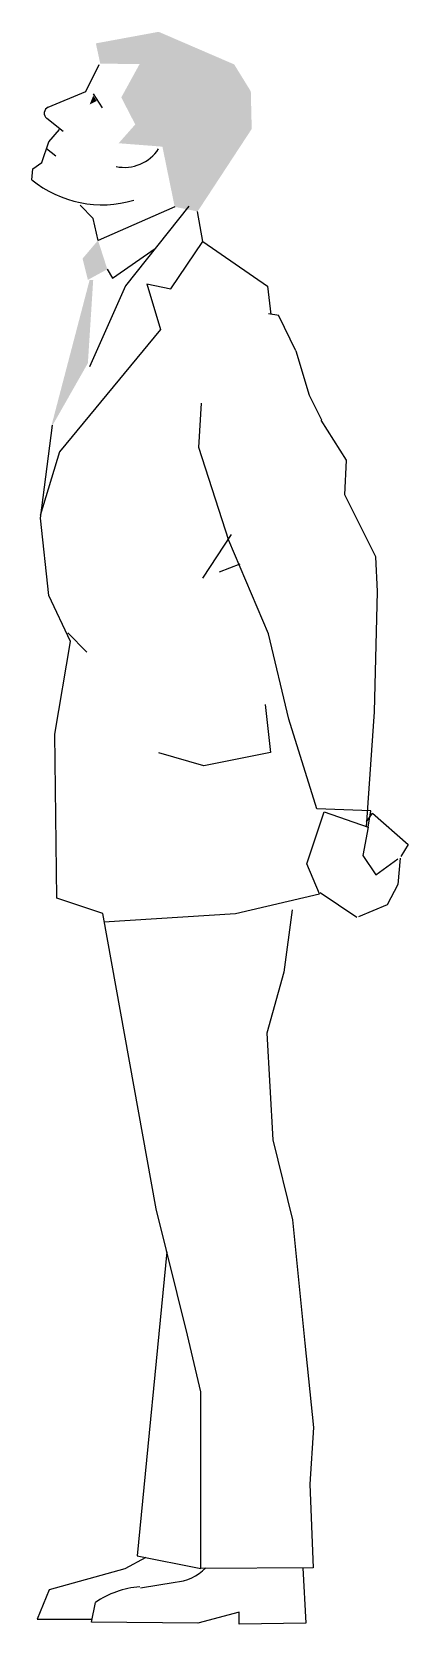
# Model space of a CAD drawing. Extents: x 9.18 to 9.64, y 6.66 to 8.58.
import ezdxf

# ---------------------------------------------------------------- set-up
doc = ezdxf.new("R2010")
doc.units = 0
doc.header["$LTSCALE"] = 25
doc.layers.get('0').update_dxf_attribs({"linetype": 'CONTINUOUS'})

msp = doc.modelspace()

# ---------------------------------------------------------------- linework, layer by layer
for p, q in [((9.2487, 8.504), (9.2648, 8.5364)), ((9.2035, 8.485), (9.2487, 8.504)), ((9.2577, 8.5011), (9.2683, 8.4841)), ((9.2018, 8.4717), (9.2214, 8.4564)), ((9.2044, 8.4432), (9.2172, 8.4583)), ((9.1957, 8.4187), (9.2044, 8.4432)), ((9.2016, 8.4353), (9.2129, 8.4265)), ((9.1838, 8.3978), (9.1851, 8.4109)), ((9.1851, 8.4109), (9.1957, 8.4187)), ((9.2576, 8.3514), (9.242, 8.3671)), ((9.2635, 8.3249), (9.2576, 8.3514)), ((9.3558, 8.3652), (9.2635, 8.3249)), ((9.3728, 8.3661), (9.2967, 8.2704)), ((9.3896, 8.3237), (9.3834, 8.3597)), ((9.2811, 8.2795), (9.3324, 8.3153)), ((9.3511, 8.2666), (9.3896, 8.3237)), ((9.3896, 8.3237), (9.4676, 8.27)), ((9.2747, 8.2902), (9.2811, 8.2795)), ((9.3222, 8.2725), (9.3386, 8.2178)), ((9.3222, 8.2725), (9.3511, 8.2666)), ((9.2967, 8.2704), (9.2534, 8.173)), ((9.4676, 8.27), (9.4714, 8.2356)), ((9.4686, 8.2369), (9.4813, 8.2348)), ((9.5015, 8.192), (9.4812, 8.2343)), ((9.3386, 8.2178), (9.2172, 8.0708)), ((9.5015, 8.192), (9.5176, 8.1389)), ((9.5176, 8.1389), (9.5325, 8.1091)), ((9.3847, 8.076), (9.388, 8.129)), ((9.1941, 7.9907), (9.2087, 8.1027)), ((9.5624, 8.0604), (9.5322, 8.1086)), ((9.2172, 8.0708), (9.1937, 7.9941)), ((9.421, 7.9639), (9.3847, 8.076)), ((9.5605, 8.0189), (9.5624, 8.0604)), ((9.598, 7.9442), (9.5605, 8.0189)), ((9.2041, 7.8977), (9.1941, 7.9907)), ((9.4239, 7.9712), (9.3892, 7.9188)), ((9.4687, 7.8517), (9.421, 7.9639)), ((9.434, 7.9355), (9.4095, 7.9259)), ((9.5998, 7.9028), (9.598, 7.9442)), ((9.2304, 7.8425), (9.2041, 7.8977)), ((9.5962, 7.7578), (9.5998, 7.9028)), ((9.2273, 7.8531), (9.25, 7.8298)), ((9.4933, 7.7492), (9.4687, 7.8517)), ((9.2116, 7.7312), (9.2304, 7.8425)), ((9.4646, 7.7666), (9.4712, 7.7089)), ((9.5866, 7.6196), (9.5962, 7.7578)), ((9.527, 7.6412), (9.4933, 7.7492)), ((9.2138, 7.5337), (9.2116, 7.7312)), ((9.3907, 7.693), (9.3366, 7.7086)), ((9.4712, 7.7089), (9.3907, 7.693)), ((9.5919, 7.639), (9.527, 7.6412)), ((9.515, 7.5752), (9.5357, 7.6377)), ((9.5357, 7.6377), (9.5887, 7.6192)), ((9.5865, 7.6257), (9.5937, 7.6362)), ((9.5887, 7.6192), (9.5919, 7.639)), ((9.5937, 7.6362), (9.6368, 7.5986)), ((9.5887, 7.6192), (9.5824, 7.585)), ((9.5824, 7.585), (9.5977, 7.562)), ((9.6368, 7.5986), (9.6279, 7.5838)), ((9.5302, 7.539), (9.515, 7.5752)), ((9.5977, 7.562), (9.6245, 7.5811)), ((9.6273, 7.5819), (9.6245, 7.5503)), ((9.6245, 7.5503), (9.6116, 7.526)), ((9.2692, 7.5153), (9.2138, 7.5337)), ((9.4289, 7.5153), (9.5302, 7.539)), ((9.531, 7.5407), (9.5752, 7.5109)), ((9.6116, 7.526), (9.5772, 7.5116)), ((9.3333, 7.1604), (9.2692, 7.5153)), ((9.2703, 7.5055), (9.4289, 7.5153)), ((9.497, 7.5198), (9.4872, 7.4448)), ((9.4872, 7.4448), (9.4668, 7.3716)), ((9.4668, 7.3716), (9.4739, 7.2433)), ((9.4739, 7.2433), (9.4974, 7.1469)), ((9.3713, 7.0085), (9.3333, 7.1604)), ((9.4974, 7.1469), (9.5124, 6.9986)), ((9.3462, 7.1087), (9.3106, 6.743)), ((9.3872, 6.9401), (9.3713, 7.0085)), ((9.5124, 6.9986), (9.523, 6.8975)), ((9.3872, 6.7277), (9.3872, 6.9401)), ((9.523, 6.8975), (9.5184, 6.8292)), ((9.5184, 6.8292), (9.5224, 6.7284)), ((9.3209, 6.7409), (9.2958, 6.7272)), ((9.3106, 6.743), (9.3872, 6.7277)), ((9.2958, 6.7272), (9.2045, 6.7023)), ((9.5224, 6.7284), (9.3872, 6.7277)), ((9.5099, 6.7284), (9.5135, 6.662)), ((9.2045, 6.7023), (9.1903, 6.6668)), ((9.3148, 6.7047), (9.3562, 6.7114)), ((9.2555, 6.6632), (9.2603, 6.6869)), ((9.1903, 6.6668), (9.2555, 6.6668)), ((9.4334, 6.6751), (9.3836, 6.662)), ((9.4334, 6.6608), (9.4334, 6.6751)), ((9.3836, 6.662), (9.2555, 6.6632)), ((9.5135, 6.662), (9.4334, 6.6608))]:
    msp.add_line(p, q)
for centre, radius, start, end in [((9.2066, 8.4778), 0.0078, 112.7948, 232.125), ((9.2951, 8.4622), 0.0495, 258.581, 326.6588), ((9.2685, 8.5022), 0.1345, 230.9706, 286.4782), ((9.353, 6.7668), 0.0555, 273.2902, 316.2578), ((9.3224, 6.5968), 0.1094, 94.5718, 124.5744)]:
    msp.add_arc(centre, radius, start, end)
for points in [[(9.2609, 8.5618), (9.3365, 8.5757), (9.2662, 8.5373), (9.4274, 8.5365)], [(9.3187, 8.5463), (9.4274, 8.5365), (9.2915, 8.4968), (9.4474, 8.5041)], [(9.2915, 8.4968), (9.4474, 8.5041), (9.3083, 8.4643), (9.4485, 8.4589)], [(9.2577, 8.499), (9.2534, 8.4883), (9.2619, 8.4926)], [(9.3083, 8.4643), (9.4485, 8.4589), (9.2883, 8.4417), (9.341, 8.4376)], [(9.4485, 8.4589), (9.341, 8.4376), (9.3834, 8.3597), (9.3558, 8.3652)], [(9.2635, 8.3249), (9.2449, 8.303), (9.2747, 8.2902), (9.2513, 8.2774)], [(9.2534, 8.2774), (9.2065, 8.0985), (9.2577, 8.2774), (9.2513, 8.1773)]]:
    msp.add_solid(points)

doc.saveas('drawing.dxf')
